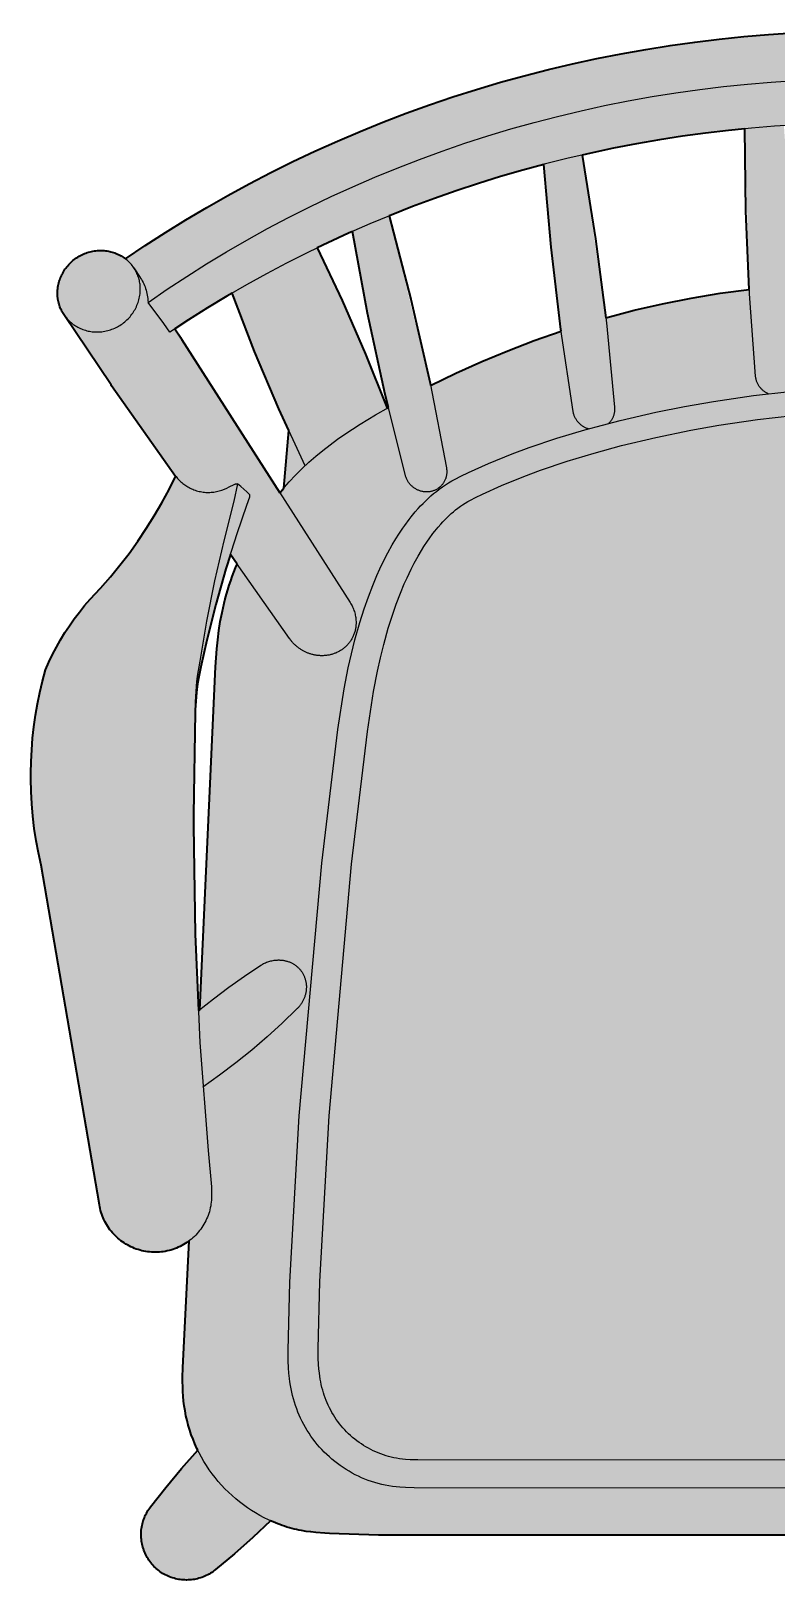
# Model space of a CAD drawing. Header units: millimetres. Extents: x 0 to 1796, y -889 to 872.
# Drawn here: x 119 to 376, y -889 to -355 of the extents above; entities that cross this region are included whole.
import ezdxf

# ---------------------------------------------------------------- set-up
doc = ezdxf.new("R2010")
doc.units = ezdxf.units.MM
doc.layers.add('Blocks', color=7, linetype='Continuous')
doc.layers.add('Blocks$Fill', color=7, linetype='Continuous', true_color=0xffffff)
doc.layers.add('Blocks$Inner', color=7, linetype='Continuous', lineweight=25, true_color=0x007f00)
doc.layers.add('Blocks$Outline', color=7, linetype='Continuous', lineweight=35, true_color=0xff3f3f)

# ---------------------------------------------------------------- blocks, each defined once
blk = doc.blocks.new('J-Series 42 Dining Chair Top')
at = {"layer": 'Blocks$Fill'}
h = blk.add_hatch(color=256, dxfattribs=at)
h.paths.add_polyline_path([(253.17, -202.4), (240.74, -213.85), (234.25, -219.27), (233.83, -219.61), (233.39, -219.93), (232.94, -220.23), (232.49, -220.52), (232.02, -220.8), (231.54, -221.06), (231.06, -221.3), (230.56, -221.53), (230.06, -221.73), (229.56, -221.93), (229.04, -222.1), (228.52, -222.26), (228, -222.39), (227.47, -222.51), (226.94, -222.62), (226.4, -222.7), (225.87, -222.77), (225.33, -222.81), (224.78, -222.84), (224.24, -222.85), (223.7, -222.84), (223.16, -222.82), (222.62, -222.77), (222.08, -222.71), (221.54, -222.62), (221.01, -222.52), (220.48, -222.4), (219.96, -222.27), (219.44, -222.11), (218.92, -221.94), (218.42, -221.75), (217.92, -221.54), (217.42, -221.32), (216.94, -221.08), (216.46, -220.82), (215.99, -220.55), (215.53, -220.26), (215.08, -219.95), (214.65, -219.62), (214.22, -219.28), (213.81, -218.92), (213.41, -218.54), (213.02, -218.16), (212.64, -217.76), (212.28, -217.34), (211.94, -216.92), (211.61, -216.48), (211.29, -216.03), (210.99, -215.57), (210.71, -215.1), (210.44, -214.62), (210.2, -214.13), (209.96, -213.64), (209.75, -213.13), (209.55, -212.62), (209.37, -212.1), (209.21, -211.58), (209.07, -211.05), (208.94, -210.52), (208.84, -209.98), (208.75, -209.44), (208.68, -208.89), (208.63, -208.35), (208.6, -207.8), (208.59, -207.25), (208.6, -206.7), (208.63, -206.16), (208.67, -205.61), (208.74, -205.07), (208.82, -204.52), (208.92, -203.99), (209.04, -203.45), (209.18, -202.92), (209.34, -202.4), (209.52, -201.88), (209.71, -201.37), (209.93, -200.86), (210.16, -200.36), (210.4, -199.87), (210.67, -199.39), (210.95, -198.92), (211.24, -198.46), (211.56, -198.01), (211.88, -197.57), (217.1, -190.92), (222.53, -184.44), (228.17, -178.14), (227.14, -175.91), (226.5, -174.35), (225.9, -172.76), (225.36, -171.15), (224.87, -169.53), (224.44, -167.88), (224.06, -166.23), (223.74, -164.55), (223.47, -162.85), (223.26, -161.16), (223.1, -159.49), (222.99, -157.84), (222.93, -156.18), (222.9, -154.56), (222.9, -152.94), (222.97, -149.75), (225.14, -105.97), (224.32, -106.55), (223.76, -106.92), (223.18, -107.26), (222.6, -107.59), (222, -107.9), (221.39, -108.18), (220.77, -108.45), (220.14, -108.69), (219.51, -108.91), (218.86, -109.11), (218.21, -109.29), (217.56, -109.44), (216.9, -109.57), (216.24, -109.68), (215.57, -109.77), (214.9, -109.83), (214.23, -109.87), (213.55, -109.88), (212.88, -109.88), (212.21, -109.85), (211.54, -109.79), (210.87, -109.71), (210.21, -109.61), (209.54, -109.49), (208.89, -109.35), (208.24, -109.18), (207.59, -108.99), (206.95, -108.77), (206.32, -108.54), (205.7, -108.28), (205.09, -108), (204.49, -107.7), (203.89, -107.38), (203.31, -107.04), (202.74, -106.69), (202.19, -106.31), (201.65, -105.91), (201.12, -105.49), (200.6, -105.06), (200.11, -104.6), (199.62, -104.14), (199.16, -103.65), (198.71, -103.15), (198.28, -102.63), (197.87, -102.1), (197.47, -101.56), (197.1, -101), (196.74, -100.43), (196.41, -99.84), (196.09, -99.25), (195.8, -98.64), (195.52, -98.03), (195.27, -97.41), (195.04, -96.77), (194.83, -96.13), (194.64, -95.49), (194.48, -94.84), (194.34, -94.18), (194.22, -93.52), (174.15, 23.56), (173.23, 27.74), (172.44, 31.94), (171.8, 36.17), (171.3, 40.42), (170.94, 44.68), (170.72, 48.96), (170.65, 53.23), (170.71, 59.29), (170.9, 63.29), (171.22, 67.29), (171.65, 71.27), (172.21, 75.23), (172.9, 79.18), (173.71, 83.1), (174.64, 87), (175.69, 90.84), (175.69, 90.86), (175.69, 90.87), (176.84, 93.51), (178.08, 96.12), (179.41, 98.68), (180.83, 101.2), (182.33, 103.67), (183.91, 106.08), (185.57, 108.44), (187.31, 110.74), (189.13, 112.98), (191.03, 115.16), (194.57, 118.96), (198, 122.86), (201.29, 126.88), (204.46, 130.99), (207.49, 135.21), (210.39, 139.52), (213.14, 143.92), (215.76, 148.41), (218.23, 152.98), (220.46, 157.46), (198.23, 189.09), (181.75, 213.66), (181.53, 214.04), (181.31, 214.42), (181.11, 214.81), (180.93, 215.21), (180.75, 215.61), (180.59, 216.02), (180.45, 216.43), (180.31, 216.85), (180.19, 217.27), (180.09, 217.7), (180, 218.12), (179.92, 218.56), (179.86, 218.99), (179.81, 219.42), (179.77, 219.86), (179.75, 220.3), (179.75, 220.74), (179.77, 221.25), (179.8, 221.76), (179.86, 222.27), (179.93, 222.78), (180.01, 223.28), (180.12, 223.78), (180.24, 224.28), (180.38, 224.77), (180.54, 225.26), (180.71, 225.74), (180.9, 226.22), (181.11, 226.69), (181.33, 227.15), (181.57, 227.6), (181.82, 228.05), (182.09, 228.49), (182.37, 228.91), (182.67, 229.33), (182.98, 229.74), (183.3, 230.13), (183.64, 230.52), (183.99, 230.89), (184.36, 231.25), (184.73, 231.6), (185.12, 231.93), (185.52, 232.25), (185.93, 232.56), (186.35, 232.86), (186.78, 233.13), (187.22, 233.4), (187.67, 233.65), (188.12, 233.88), (188.59, 234.09), (189.06, 234.3), (189.54, 234.48), (190.02, 234.65), (190.51, 234.8), (191.01, 234.93), (191.5, 235.05), (192.01, 235.15), (192.51, 235.24), (193.02, 235.3), (193.53, 235.35), (194.04, 235.38), (194.51, 235.4), (194.98, 235.4), (195.45, 235.39), (195.91, 235.35), (196.38, 235.31), (196.84, 235.25), (197.31, 235.17), (197.77, 235.07), (198.22, 234.96), (198.67, 234.84), (199.12, 234.7), (199.56, 234.54), (200, 234.37), (200.43, 234.18), (200.85, 233.98), (201.27, 233.77), (201.68, 233.54), (202.08, 233.3), (202.47, 233.04), (202.85, 232.77), (203.22, 232.49), (216.99, 241.6), (224.04, 245.99), (231.19, 250.25), (238.45, 254.39), (245.82, 258.4), (253.28, 262.28), (260.84, 266.03), (268.49, 269.64), (276.22, 273.12), (284.03, 276.45), (291.93, 279.64), (299.89, 282.68), (307.93, 285.58), (316.02, 288.32), (324.18, 290.92), (332.39, 293.36), (340.64, 295.64), (348.94, 297.77), (357.28, 299.75), (365.66, 301.56), (374.06, 303.22), (382.48, 304.71), (390.93, 306.05), (399.38, 307.23), (407.84, 308.25), (416.31, 309.11), (424.78, 309.81), (433.23, 310.36), (441.68, 310.74), (450.11, 310.97), (458.51, 311.05), (475.35, 310.74), (483.79, 310.36), (492.25, 309.81), (500.71, 309.11), (509.18, 308.25), (517.64, 307.23), (526.1, 306.05), (534.54, 304.71), (542.97, 303.22), (551.37, 301.56), (559.74, 299.75), (568.08, 297.77), (576.38, 295.64), (584.64, 293.36), (592.85, 290.92), (601, 288.32), (609.1, 285.58), (617.13, 282.68), (625.1, 279.64), (632.99, 276.45), (640.81, 273.12), (648.54, 269.64), (656.19, 266.03), (663.74, 262.28), (671.21, 258.4), (678.57, 254.39), (685.83, 250.25), (692.99, 245.99), (700.04, 241.6), (706.97, 237.11), (713.8, 232.49), (714.56, 233.04), (714.95, 233.3), (715.35, 233.54), (715.76, 233.77), (716.17, 233.98), (716.6, 234.18), (717.03, 234.37), (717.46, 234.54), (717.91, 234.7), (718.35, 234.84), (718.8, 234.96), (719.26, 235.07), (719.72, 235.17), (720.18, 235.25), (720.64, 235.31), (721.11, 235.35), (721.58, 235.39), (722.05, 235.4), (722.52, 235.4), (722.98, 235.38), (723.49, 235.35), (724, 235.3), (724.51, 235.24), (725.02, 235.15), (725.52, 235.05), (726.02, 234.93), (726.51, 234.8), (727, 234.65), (727.49, 234.48), (727.96, 234.3), (728.44, 234.09), (728.9, 233.88), (729.36, 233.65), (729.8, 233.4), (730.24, 233.13), (730.67, 232.86), (731.09, 232.56), (731.5, 232.25), (731.9, 231.93), (732.29, 231.6), (732.67, 231.25), (733.03, 230.89), (733.38, 230.52), (733.72, 230.13), (734.05, 229.74), (734.36, 229.33), (734.66, 228.91), (734.94, 228.49), (735.21, 228.05), (735.46, 227.6), (735.7, 227.15), (735.92, 226.69), (736.12, 226.22), (736.31, 225.74), (736.49, 225.26), (736.64, 224.77), (736.78, 224.28), (736.9, 223.78), (737.01, 223.28), (737.1, 222.78), (737.17, 222.27), (737.22, 221.76), (737.26, 221.25), (737.28, 220.74), (737.27, 220.3), (737.25, 219.86), (737.22, 219.42), (737.17, 218.99), (737.11, 218.56), (737.03, 218.12), (736.94, 217.7), (736.83, 217.27), (736.71, 216.85), (736.58, 216.43), (736.43, 216.02), (736.27, 215.61), (736.1, 215.21), (735.91, 214.81), (735.71, 214.42), (735.5, 214.04), (735.27, 213.66), (735.03, 213.3), (718.8, 189.09), (696.56, 157.46), (701.27, 148.41), (703.88, 143.92), (706.64, 139.52), (709.53, 135.21), (712.56, 130.99), (715.73, 126.88), (719.03, 122.86), (722.45, 118.96), (726, 115.16), (727.89, 112.98), (729.71, 110.74), (731.45, 108.44), (733.12, 106.08), (734.7, 103.67), (736.2, 101.2), (737.61, 98.68), (738.94, 96.12), (740.18, 93.51), (741.33, 90.87), (741.33, 90.86), (741.34, 90.84), (742.39, 87), (743.32, 83.1), (744.13, 79.18), (744.81, 75.23), (745.37, 71.27), (745.81, 67.29), (746.12, 63.29), (746.31, 59.29), (746.37, 55.29), (746.3, 48.96), (746.09, 44.68), (745.73, 40.42), (745.23, 36.17), (744.58, 31.94), (743.8, 27.74), (742.87, 23.56), (722.8, -93.52), (722.69, -94.18), (722.54, -94.84), (722.38, -95.49), (722.19, -96.13), (721.99, -96.77), (721.76, -97.41), (721.5, -98.03), (721.23, -98.64), (720.93, -99.25), (720.62, -99.84), (720.28, -100.43), (719.93, -101), (719.55, -101.56), (719.16, -102.1), (718.75, -102.63), (718.31, -103.15), (717.87, -103.65), (717.4, -104.14), (716.92, -104.6), (716.42, -105.06), (715.91, -105.49), (715.38, -105.91), (714.84, -106.31), (714.28, -106.69), (713.71, -107.04), (713.13, -107.38), (712.54, -107.7), (711.94, -108), (711.32, -108.28), (710.7, -108.54), (710.07, -108.77), (709.43, -108.99), (708.79, -109.18), (708.14, -109.35), (707.48, -109.49), (706.82, -109.61), (706.15, -109.71), (705.49, -109.79), (704.82, -109.85), (704.14, -109.88), (703.47, -109.88), (702.8, -109.87), (702.13, -109.83), (701.46, -109.77), (700.79, -109.68), (700.13, -109.57), (699.47, -109.44), (698.81, -109.29), (698.16, -109.11), (697.52, -108.91), (696.88, -108.69), (696.26, -108.45), (695.64, -108.18), (695.03, -107.9), (694.43, -107.59), (693.84, -107.26), (693.27, -106.92), (692.7, -106.55), (692.15, -106.16), (691.89, -105.97), (694.13, -152.94), (694.13, -154.56), (694.1, -156.18), (694.03, -157.84), (693.92, -159.49), (693.77, -161.16), (693.56, -162.85), (693.29, -164.55), (692.96, -166.23), (692.58, -167.88), (692.15, -169.53), (691.66, -171.15), (691.12, -172.76), (690.53, -174.35), (689.88, -175.91), (689.18, -177.47), (688.85, -178.14), (699.92, -190.92), (705.14, -197.57), (705.47, -198.01), (705.78, -198.46), (706.08, -198.92), (706.36, -199.39), (706.62, -199.87), (706.87, -200.36), (707.1, -200.86), (707.31, -201.37), (707.51, -201.88), (707.68, -202.4), (707.84, -202.92), (707.98, -203.45), (708.1, -203.99), (708.2, -204.52), (708.29, -205.07), (708.35, -205.61), (708.4, -206.16), (708.43, -206.7), (708.43, -207.25), (708.42, -207.8), (708.39, -208.35), (708.34, -208.89), (708.28, -209.44), (708.19, -209.98), (708.08, -210.52), (707.96, -211.05), (707.82, -211.58), (707.65, -212.1), (707.47, -212.62), (707.28, -213.13), (707.06, -213.64), (706.83, -214.13), (706.58, -214.62), (706.31, -215.1), (706.03, -215.57), (705.73, -216.03), (705.42, -216.48), (705.09, -216.92), (704.74, -217.34), (704.38, -217.76), (704.01, -218.16), (703.62, -218.54), (703.22, -218.92), (702.8, -219.28), (702.38, -219.62), (701.94, -219.95), (701.49, -220.26), (701.03, -220.55), (700.57, -220.82), (700.09, -221.08), (699.6, -221.32), (699.11, -221.54), (698.61, -221.75), (698.1, -221.94), (697.59, -222.11), (697.07, -222.27), (696.54, -222.4), (696.01, -222.52), (695.48, -222.62), (694.95, -222.71), (694.41, -222.77), (693.87, -222.82), (693.33, -222.84), (692.78, -222.85), (692.24, -222.84), (691.7, -222.81), (691.16, -222.77), (690.62, -222.7), (690.09, -222.62), (689.55, -222.51), (689.02, -222.39), (688.5, -222.26), (687.98, -222.1), (687.47, -221.93), (686.96, -221.73), (686.46, -221.53), (685.97, -221.3), (685.48, -221.06), (685.01, -220.8), (684.54, -220.52), (684.08, -220.23), (683.63, -219.93), (683.2, -219.61), (682.77, -219.27), (676.29, -213.85), (669.98, -208.23), (663.85, -202.4), (662.16, -203.15), (661.37, -203.47), (660.57, -203.77), (659.77, -204.06), (658.97, -204.33), (658.16, -204.59), (657.34, -204.84), (656.51, -205.06), (655.69, -205.28), (654.85, -205.47), (654.02, -205.65), (653.18, -205.81), (651.52, -206.08), (649.89, -206.3), (648.26, -206.47), (645.06, -206.71), (643.5, -206.81), (626.6, -207.43), (458.51, -207.44), (290.43, -207.43), (273.52, -206.81), (271.96, -206.71), (268.77, -206.47), (267.13, -206.3), (265.5, -206.08), (263.84, -205.81), (263, -205.65), (262.17, -205.47), (261.34, -205.28), (260.51, -205.06), (259.69, -204.84), (258.87, -204.59), (258.06, -204.33), (257.25, -204.06), (256.45, -203.77), (255.66, -203.47), (254.87, -203.15), (254.08, -202.82)], flags=0)
h.paths.add_polyline_path([(689.82, 76.21), (689.61, 80.03), (689.32, 83.03), (688.94, 86), (688.46, 88.97), (687.87, 91.95), (685.76, 101.14), (682.64, 113.43), (679.18, 125.67), (677.64, 130.56), (675.36, 127.31), (677.03, 123.04), (677.57, 121.52), (678.08, 119.99), (678.56, 118.45), (679.02, 116.91), (679.44, 115.36), (679.84, 113.8), (680.21, 112.23), (680.54, 110.66), (681.13, 107.53), (681.62, 104.38), (682.02, 101.25), (682.35, 98.11), (682.83, 91.87), (688.24, -26.29), (688.64, -26.61), (690.42, 37.1)], flags=0)
h.paths.add_polyline_path([(677.01, 220.73), (660.97, 180.77), (657.52, 173.3), (659.29, 153.5), (660.62, 151.92), (694.71, 205.24), (696.83, 208.4), (685.51, 215.65), (678.84, 219.68)], flags=0)
h.paths.add_polyline_path([(647.72, 236.32), (636.91, 241.38), (635.57, 241.97), (624.29, 185.7), (623.18, 181.26), (623.62, 181.01), (639.11, 218.16)], flags=0)
h.paths.add_polyline_path([(569.64, 265.06), (563.81, 208.2), (563.71, 207.55), (582.04, 200.83), (591.04, 197.09), (599.93, 193.09), (608.72, 188.83), (615.46, 218.59), (622.97, 247.33), (614.85, 250.54), (607.36, 253.33), (599.81, 255.99), (592.21, 258.5), (584.55, 260.88), (576.84, 263.11)], flags=0)
h.paths.add_polyline_path([(556.46, 268.28), (545.62, 270.63), (537.73, 272.15), (529.83, 273.52), (521.91, 274.75), (513.98, 275.83), (506.04, 276.76), (500.35, 277.33), (498.88, 222), (518.82, 218.98), (528.7, 217.03), (538.52, 214.78), (548.3, 212.23)], flags=0)
h.paths.add_polyline_path([(483.05, 223.54), (486.91, 278.4), (474.31, 279.05), (466.4, 279.26), (458.51, 279.33), (442.72, 279.05), (434.79, 278.69), (430.11, 278.4), (433.97, 223.54), (453.61, 224.4), (458.51, 224.4), (473.23, 224.11)], flags=0)
h.paths.add_polyline_path([(418.15, 222), (416.67, 277.33), (403.04, 275.83), (395.11, 274.75), (387.19, 273.52), (379.29, 272.15), (371.41, 270.63), (363.55, 268.97), (360.57, 268.28), (368.72, 212.23), (388.32, 217.03), (398.2, 218.98), (408.14, 220.64)], flags=0)
h.paths.add_polyline_path([(353.31, 207.55), (349.85, 236.59), (347.39, 265.06), (332.48, 260.88), (324.82, 258.5), (317.21, 255.99), (309.66, 253.33), (302.17, 250.54), (294.75, 247.62), (294.06, 247.33), (308.15, 189.61), (308.3, 188.83), (325.98, 197.09), (334.99, 200.83), (344.1, 204.32)], flags=0)
h.paths.add_polyline_path([(281.46, 241.97), (272.91, 238.07), (269.31, 236.32), (285.95, 199.71), (293.4, 181.01), (293.84, 181.26), (286.66, 213.75)], flags=0)
h.paths.add_polyline_path([(259.51, 173.3), (247.69, 200.62), (240.01, 220.73), (231.52, 215.65), (224.96, 211.52), (220.19, 208.4), (222.31, 205.24), (256.41, 151.92), (257.74, 153.5)], flags=0)
h.paths.add_polyline_path([(227.2, 76.21), (227.19, -0.25), (228.38, -26.61), (228.79, -26.29), (234.68, 98.11), (235.01, 101.25), (235.41, 104.38), (235.89, 107.53), (236.48, 110.66), (236.82, 112.23), (237.18, 113.8), (237.58, 115.36), (238.01, 116.91), (238.46, 118.45), (238.95, 119.99), (239.46, 121.52), (240, 123.04), (241.15, 126.06), (241.67, 127.31), (239.38, 130.56), (234.39, 113.43), (231.26, 101.14), (229.15, 91.95), (228.57, 88.97), (228.08, 86), (227.7, 83.03), (227.42, 80.03), (227.24, 77.03)], flags=0)
at = {"layer": 'Blocks$Inner'}
for p, q in [((206.1, 229.41), (208.29, 226.14)), ((220.18, 208.41), (222.39, 205.12))]:
    blk.add_line(p, q, dxfattribs=at)
for points in [[(203.22, 232.49), (210.05, 237.11), (216.99, 241.6), (224.04, 245.99), (231.19, 250.25), (238.45, 254.39), (245.82, 258.4), (253.28, 262.28), (260.84, 266.03), (268.49, 269.64), (276.22, 273.12), (284.03, 276.45), (291.93, 279.64), (299.89, 282.68), (307.93, 285.58), (316.02, 288.32), (324.18, 290.92), (332.39, 293.36), (340.64, 295.64), (348.94, 297.77), (357.28, 299.75), (365.66, 301.56), (374.06, 303.22), (382.48, 304.71), (390.93, 306.05), (399.38, 307.23), (407.84, 308.25), (416.31, 309.11), (424.78, 309.81), (433.23, 310.36)], [(434.79, 278.69), (426.86, 278.19), (418.92, 277.55), (410.98, 276.76), (403.04, 275.83), (395.11, 274.75), (387.19, 273.52), (379.29, 272.15), (371.41, 270.63), (363.55, 268.97), (355.73, 267.16), (347.94, 265.21), (340.19, 263.11), (332.48, 260.88), (324.82, 258.5), (317.21, 255.99), (309.66, 253.33), (302.17, 250.54), (294.75, 247.62), (287.4, 244.56), (280.12, 241.38), (272.91, 238.07), (265.79, 234.63), (258.75, 231.07), (251.8, 227.39), (244.95, 223.59), (238.18, 219.68), (231.52, 215.65), (224.96, 211.52), (218.5, 207.29), (216.4, 210.19), (211.03, 217.52), (217.61, 222.04), (224.3, 226.45), (231.11, 230.75), (238.03, 234.93), (245.05, 238.99), (252.17, 242.93), (259.39, 246.74), (266.7, 250.43), (274.1, 253.97), (281.59, 257.39), (289.16, 260.66), (296.81, 263.8), (304.53, 266.79), (312.32, 269.63), (320.17, 272.33), (328.08, 274.88), (336.04, 277.28), (344.05, 279.53), (352.11, 281.62), (360.2, 283.56), (368.33, 285.35), (376.49, 286.98), (384.67, 288.45), (392.87, 289.76), (401.08, 290.92), (409.3, 291.92), (417.52, 292.77), (425.75, 293.46), (433.96, 294)], [(424.66, 186.03), (424.52, 186.09), (424.29, 186.21), (424.07, 186.33), (423.85, 186.46), (423.63, 186.59), (423.42, 186.74), (423.21, 186.89), (423.01, 187.04), (422.82, 187.21), (422.63, 187.38), (422.45, 187.56), (422.27, 187.74), (422.1, 187.93), (421.94, 188.13), (421.78, 188.33), (421.63, 188.53), (421.49, 188.75), (421.36, 188.96), (421.23, 189.18), (421.11, 189.41), (421, 189.64), (420.9, 189.87), (420.8, 190.11), (420.71, 190.35), (420.63, 190.59), (420.56, 190.83), (420.5, 191.08), (420.45, 191.33), (420.41, 191.58), (420.37, 191.84), (420.34, 192.09), (418.21, 220.46), (416.99, 248.89), (416.67, 277.34)], [(360.57, 268.3), (365.22, 239.45), (368.95, 210.46), (371.75, 181.37), (371.77, 181.13), (371.78, 180.88), (371.78, 180.63), (371.77, 180.39), (371.76, 180.14), (371.73, 179.9), (371.7, 179.65), (371.65, 179.41), (371.6, 179.17), (371.54, 178.93), (371.48, 178.69), (371.4, 178.46), (371.32, 178.23), (371.23, 178), (371.13, 177.77), (371.02, 177.55), (370.91, 177.33), (370.78, 177.12), (370.65, 176.91), (370.52, 176.7), (370.37, 176.5), (370.22, 176.31), (370.06, 176.12), (369.9, 175.94), (369.79, 175.82)], [(362.75, 173.91), (362.69, 173.93), (362.45, 174), (362.22, 174.09), (361.99, 174.18), (361.76, 174.27), (361.54, 174.38), (361.32, 174.49), (361.11, 174.61), (360.89, 174.74), (360.69, 174.87), (360.49, 175.02), (360.29, 175.16), (360.1, 175.32), (359.91, 175.48), (359.73, 175.65), (359.56, 175.82), (359.39, 176.01), (359.23, 176.19), (359.08, 176.38), (358.91, 176.59), (358.76, 176.8), (358.61, 177.02), (358.47, 177.24), (358.33, 177.47), (358.21, 177.7), (358.09, 177.93), (357.98, 178.17), (357.88, 178.41), (357.79, 178.66), (357.7, 178.91), (357.63, 179.16), (357.56, 179.42), (357.51, 179.67), (357.46, 179.93), (353.21, 208.2), (349.85, 236.59), (347.39, 265.07)], [(294.05, 247.34), (301.56, 218.59), (308.15, 189.61), (313.81, 160.44), (313.85, 160.2), (313.88, 159.97), (313.91, 159.72), (313.93, 159.48), (313.94, 159.24), (313.94, 159), (313.93, 158.76), (313.91, 158.52), (313.89, 158.28), (313.86, 158.04), (313.81, 157.8), (313.76, 157.56), (313.71, 157.33), (313.64, 157.09), (313.57, 156.86), (313.49, 156.64), (313.4, 156.41), (313.3, 156.19), (313.19, 155.97), (313.08, 155.76), (312.96, 155.55), (312.83, 155.34), (312.7, 155.14), (312.56, 154.94), (312.41, 154.75), (312.25, 154.57), (312.09, 154.39), (311.92, 154.21), (311.75, 154.04), (311.57, 153.88), (311.39, 153.72), (311.2, 153.57), (311, 153.43), (310.8, 153.3), (310.6, 153.17), (310.39, 153.04), (310.18, 152.93), (309.96, 152.82), (309.74, 152.72), (309.52, 152.63), (309.29, 152.55), (309.06, 152.47), (308.83, 152.4), (308.59, 152.34), (308.36, 152.29), (308.12, 152.25), (307.88, 152.21), (307.64, 152.19), (307.4, 152.17), (307.16, 152.16), (306.91, 152.16), (306.67, 152.16), (306.43, 152.18), (306.17, 152.2), (305.91, 152.24), (305.65, 152.28), (305.4, 152.34), (305.15, 152.4), (304.89, 152.47), (304.64, 152.55), (304.4, 152.63), (304.16, 152.73), (303.92, 152.83), (303.68, 152.94), (303.45, 153.06), (303.22, 153.19), (303, 153.33), (302.78, 153.47), (302.56, 153.62), (302.36, 153.78), (302.15, 153.94), (301.96, 154.11), (301.76, 154.29), (301.58, 154.48), (301.4, 154.67), (301.23, 154.86), (301.06, 155.06), (300.91, 155.27), (300.75, 155.48), (300.61, 155.7), (300.47, 155.93), (300.35, 156.15), (300.23, 156.38), (300.11, 156.62), (300.01, 156.86), (299.91, 157.1), (299.82, 157.35), (299.74, 157.6), (299.67, 157.85), (292.73, 185.7), (286.66, 213.75), (281.45, 241.98)], [(181.99, 213.3), (182.26, 212.91), (182.54, 212.54), (182.84, 212.18), (183.15, 211.82), (183.47, 211.48), (183.8, 211.15), (184.14, 210.83), (184.49, 210.52), (184.86, 210.23), (185.23, 209.94), (185.61, 209.67), (186.01, 209.42), (186.41, 209.18), (186.82, 208.95), (187.23, 208.73), (187.66, 208.53), (188.09, 208.35), (188.52, 208.17), (188.96, 208.02), (189.41, 207.88), (189.86, 207.75), (190.32, 207.64), (190.78, 207.55), (191.24, 207.47), (191.7, 207.41), (192.17, 207.36), (192.64, 207.33), (193.1, 207.32), (193.57, 207.32), (194.04, 207.34), (194.55, 207.37), (195.06, 207.41), (195.57, 207.48), (196.08, 207.56), (196.58, 207.66), (197.08, 207.78), (197.57, 207.92), (198.06, 208.07), (198.55, 208.24), (199.02, 208.42), (199.49, 208.62), (199.96, 208.84), (200.41, 209.07), (200.86, 209.32), (201.3, 209.58), (201.73, 209.86), (202.15, 210.15), (202.56, 210.46), (202.96, 210.78), (203.35, 211.12), (203.73, 211.46), (204.09, 211.83), (204.44, 212.2), (204.78, 212.58), (205.1, 212.98), (205.42, 213.39), (205.71, 213.8), (206, 214.23), (206.26, 214.67), (206.52, 215.11), (206.75, 215.57), (206.98, 216.03), (207.18, 216.5), (207.37, 216.97), (207.54, 217.45), (207.7, 217.94), (207.84, 218.44), (207.96, 218.93), (208.07, 219.43), (208.16, 219.94), (208.23, 220.45), (208.28, 220.96), (208.32, 221.47), (208.33, 221.98), (208.33, 222.42), (208.31, 222.85), (208.28, 223.29), (208.23, 223.73), (208.16, 224.16), (208.09, 224.59), (208, 225.02), (207.89, 225.45), (207.77, 225.87), (207.64, 226.28), (207.49, 226.7), (207.33, 227.11), (207.16, 227.51), (206.97, 227.9), (206.77, 228.29), (206.56, 228.68), (206.33, 229.05), (206.09, 229.42), (205.82, 229.8), (205.54, 230.18), (205.24, 230.54), (204.94, 230.89), (204.62, 231.23), (204.28, 231.57), (203.94, 231.89), (203.59, 232.19), (203.22, 232.49), (202.85, 232.77), (202.47, 233.04), (202.08, 233.3), (201.68, 233.54), (201.27, 233.77), (200.85, 233.98), (200.43, 234.18), (200, 234.37), (199.56, 234.54), (199.12, 234.7), (198.67, 234.84), (198.22, 234.96), (197.77, 235.07), (197.31, 235.17), (196.84, 235.25), (196.38, 235.31), (195.91, 235.35), (195.45, 235.39), (194.98, 235.4), (194.51, 235.4), (194.04, 235.38), (193.53, 235.35), (193.02, 235.3), (192.51, 235.24), (192.01, 235.15), (191.5, 235.05), (191.01, 234.93), (190.51, 234.8), (190.02, 234.65), (189.54, 234.48), (189.06, 234.3), (188.59, 234.09), (188.12, 233.88), (187.67, 233.65), (187.22, 233.4), (186.78, 233.13), (186.35, 232.86), (185.93, 232.56), (185.52, 232.25), (185.12, 231.93), (184.73, 231.6), (184.36, 231.25), (183.99, 230.89), (183.64, 230.52), (183.3, 230.13), (182.98, 229.74), (182.67, 229.33), (182.37, 228.91), (182.09, 228.49), (181.82, 228.05), (181.57, 227.6), (181.33, 227.15), (181.11, 226.69), (180.9, 226.22), (180.71, 225.74), (180.54, 225.26), (180.38, 224.77), (180.24, 224.28), (180.12, 223.78), (180.01, 223.28), (179.93, 222.78), (179.86, 222.27), (179.8, 221.76), (179.77, 221.25), (179.75, 220.74), (179.75, 220.3), (179.77, 219.86), (179.81, 219.42), (179.86, 218.99), (179.92, 218.56), (180, 218.12), (180.09, 217.7), (180.19, 217.27), (180.31, 216.85), (180.45, 216.43), (180.59, 216.02), (180.75, 215.61), (180.93, 215.21), (181.11, 214.81), (181.31, 214.42), (181.53, 214.04), (181.75, 213.66), (181.99, 213.3), (198.23, 189.09), (198.45, 188.75), (220.46, 157.46)], [(269.3, 236.34), (277.92, 218.16), (285.95, 199.71), (293.4, 181.01)], [(207.04, 227.76), (207.41, 227.31), (207.75, 226.85), (208.09, 226.38), (208.4, 225.9), (208.7, 225.41), (208.99, 224.91), (209.25, 224.39), (209.5, 223.87), (209.73, 223.35), (209.94, 222.81), (210.14, 222.27), (210.31, 221.72), (210.46, 221.16), (210.6, 220.6), (210.72, 220.04), (210.81, 219.47), (210.89, 218.9), (210.95, 218.32), (211.03, 217.52)], [(265.1, 161.21), (256.06, 180.77), (247.69, 200.62), (240.01, 220.75)], [(368.72, 212.23), (378.5, 214.78), (388.32, 217.03), (398.2, 218.98), (408.14, 220.64), (418.15, 222)], [(222.31, 205.24), (222.55, 204.88), (280.63, 114.03), (280.86, 113.66), (281.08, 113.29), (281.28, 112.91), (281.47, 112.53), (281.64, 112.14), (281.81, 111.74), (281.95, 111.34), (282.09, 110.93), (282.21, 110.52), (282.32, 110.1), (282.41, 109.68), (282.49, 109.26), (282.55, 108.84), (282.6, 108.41), (282.64, 107.99), (282.66, 107.56), (282.67, 107.25), (282.67, 106.95), (282.66, 106.65), (282.64, 106.35), (282.62, 106.05), (282.58, 105.75), (282.54, 105.45), (282.5, 105.15), (282.44, 104.86), (282.38, 104.57), (282.31, 104.27), (282.23, 103.98), (282.14, 103.7), (282.05, 103.41), (281.95, 103.13), (281.84, 102.84), (281.72, 102.57), (281.6, 102.29), (281.47, 102.02), (281.33, 101.76), (281.18, 101.49), (281.03, 101.24), (280.87, 100.98), (280.71, 100.73), (280.53, 100.49), (280.36, 100.25), (280.17, 100.01), (279.98, 99.78), (279.78, 99.56), (279.58, 99.34), (279.37, 99.12), (279.16, 98.92), (278.94, 98.71), (278.71, 98.52), (278.48, 98.33), (278.25, 98.14), (278.01, 97.96), (277.77, 97.79), (277.52, 97.63), (277.27, 97.47), (277.01, 97.32), (276.75, 97.17), (276.49, 97.04), (276.22, 96.9), (275.95, 96.78), (275.68, 96.66), (275.41, 96.55), (275.13, 96.44), (274.84, 96.35), (274.56, 96.26), (274.27, 96.17), (273.99, 96.1), (273.7, 96.03), (273.41, 95.97), (273.12, 95.91), (272.82, 95.87), (272.53, 95.83), (272.23, 95.79), (271.94, 95.77), (271.64, 95.75), (271.34, 95.73), (271.05, 95.73), (270.75, 95.73), (270.45, 95.74), (270.2, 95.75), (269.95, 95.77), (269.7, 95.79), (269.45, 95.81), (269.2, 95.84), (268.96, 95.88), (268.71, 95.92), (268.47, 95.96), (268.22, 96.01), (267.98, 96.07), (267.73, 96.12), (267.49, 96.19), (267.25, 96.25), (267.01, 96.33), (266.77, 96.4), (266.53, 96.48), (266.3, 96.57), (266.06, 96.66), (265.83, 96.75), (265.6, 96.85), (265.37, 96.95), (265.14, 97.06), (264.92, 97.17), (264.7, 97.28), (264.47, 97.4), (264.26, 97.52), (264.04, 97.65), (263.82, 97.78), (263.61, 97.91), (263.4, 98.05), (263.19, 98.19), (262.99, 98.34), (262.79, 98.49), (262.59, 98.64), (262.39, 98.8), (262.19, 98.96), (262, 99.12), (261.81, 99.29), (261.63, 99.46), (261.44, 99.63), (261.27, 99.81), (261.09, 99.99), (260.92, 100.17), (260.75, 100.36), (260.58, 100.55), (260.42, 100.74), (260.26, 100.93), (260.1, 101.13), (259.91, 101.38), (259.73, 101.63), (239.28, 130.7)], [(308.3, 188.83), (317.09, 193.09), (325.98, 197.09), (334.99, 200.83), (344.1, 204.32), (353.31, 207.55)], [(458.51, -191.14), (302.64, -191.13), (299.71, -191.02), (297.79, -190.89), (296.5, -190.76), (295.24, -190.61), (293.97, -190.42), (292.7, -190.18), (291.51, -189.92), (290.33, -189.62), (289.16, -189.28), (288, -188.91), (286.85, -188.51), (285.72, -188.07), (284.6, -187.59), (283.49, -187.09), (282.4, -186.55), (281.33, -185.98), (280.27, -185.38), (279.24, -184.76), (278.22, -184.1), (277.22, -183.41), (276.25, -182.7), (275.3, -181.97), (274.36, -181.2), (273.46, -180.41), (272.57, -179.6), (271.72, -178.76), (270.88, -177.9), (270.09, -177.02), (269.3, -176.11), (268.55, -175.18), (267.83, -174.24), (267.14, -173.27), (266.47, -172.29), (265.84, -171.29), (265.23, -170.27), (264.65, -169.23), (264.1, -168.18), (263.58, -167.12), (263.09, -166.04), (262.64, -164.96), (262.21, -163.84), (261.82, -162.72), (261.46, -161.59), (261.12, -160.44), (260.81, -159.29), (260.54, -158.13), (260.29, -156.96), (260.07, -155.77), (259.88, -154.59), (259.71, -153.39), (259.51, -151.6), (259.37, -149.76), (259.26, -147.29), (259.22, -143.76), (259.79, -120.23), (263.09, -62.89), (270.83, 24.17), (276.44, 70.27), (278.62, 84.28), (280, 91.57), (281.06, 96.39), (282.27, 101.23), (283.96, 107.16), (285.48, 111.91), (286.9, 115.97), (288.45, 119.98), (289.88, 123.4), (290.89, 125.65), (292.5, 129), (293.64, 131.19), (295.14, 133.89), (296.4, 136.01), (297.39, 137.58), (298.76, 139.63), (299.47, 140.65), (300.95, 142.63), (301.71, 143.6), (303.08, 145.26), (304.1, 146.43), (304.93, 147.34), (305.79, 148.24), (306.66, 149.1), (307.55, 149.96), (308.46, 150.79), (309.4, 151.6), (310.36, 152.38), (311.35, 153.14), (312.51, 153.98), (313.44, 154.61), (314.55, 155.31), (315.65, 155.96), (316.78, 156.6), (318.76, 157.64), (321.43, 158.93), (328.33, 161.98), (336.43, 165.26), (342.37, 167.46), (351.91, 170.67), (361.55, 173.57), (373.72, 176.82), (386.01, 179.66), (395.9, 181.65), (405.85, 183.4), (419.61, 185.41), (432.16, 186.82)], [(256.41, 151.92), (257.98, 153.79), (259.6, 155.63), (261.8, 157.97), (264.07, 160.24), (266.39, 162.4), (268.78, 164.5), (271.21, 166.5), (273.7, 168.44), (276.22, 170.31), (278.8, 172.11), (281.4, 173.85), (284.04, 175.53), (289.39, 178.74), (293.84, 181.26)], [(458.51, -181.49), (303.96, -181.48), (301.35, -181.38), (299.72, -181.27), (298.65, -181.16), (297.65, -181.04), (296.65, -180.89), (295.69, -180.71), (294.79, -180.51), (293.89, -180.28), (292.99, -180.02), (292.1, -179.73), (291.21, -179.41), (290.33, -179.07), (289.47, -178.7), (288.6, -178.3), (287.76, -177.88), (286.92, -177.44), (286.09, -176.96), (285.28, -176.47), (284.49, -175.95), (283.71, -175.42), (282.95, -174.86), (282.2, -174.28), (281.48, -173.68), (280.77, -173.06), (280.08, -172.42), (279.42, -171.76), (278.77, -171.09), (278.15, -170.4), (277.54, -169.69), (276.96, -168.97), (276.4, -168.23), (275.86, -167.47), (275.34, -166.7), (274.85, -165.92), (274.37, -165.11), (273.92, -164.3), (273.5, -163.48), (273.09, -162.64), (272.71, -161.8), (272.37, -160.96), (272.03, -160.08), (271.72, -159.19), (271.43, -158.3), (271.17, -157.38), (270.92, -156.45), (270.7, -155.5), (270.5, -154.55), (270.32, -153.58), (270.16, -152.6), (270.02, -151.6), (269.86, -150.1), (269.74, -148.54), (269.64, -146.38), (269.61, -143.15), (270.17, -119.91), (273.42, -62.88), (281.08, 23.87), (286.61, 69.66), (288.73, 83.39), (290.05, 90.41), (291.05, 94.98), (292.19, 99.57), (293.79, 105.2), (295.22, 109.71), (296.54, 113.52), (297.98, 117.28), (299.3, 120.46), (300.23, 122.53), (301.69, 125.6), (302.72, 127.6), (304.07, 130.04), (305.2, 131.96), (306.07, 133.35), (307.28, 135.17), (307.9, 136.06), (309.18, 137.8), (309.84, 138.64), (311.01, 140.08), (311.88, 141.08), (312.58, 141.85), (313.29, 142.6), (314.01, 143.32), (314.74, 144.03), (315.48, 144.7), (316.24, 145.36), (316.99, 145.98), (317.77, 146.58), (318.67, 147.24), (319.4, 147.73), (320.28, 148.29), (321.17, 148.83), (322.11, 149.37), (323.81, 150.26), (326.2, 151.43), (332.78, 154.35), (340.54, 157.52), (346.21, 159.64), (355.4, 162.75), (364.71, 165.58), (374.13, 168.14), (386.02, 170.99), (398.01, 173.47), (407.67, 175.18), (421.03, 177.14), (433.19, 178.52)], [(257.74, 153.5), (259.51, 173.3)], [(227.2, 76.21), (227.24, 77.03), (227.42, 80.03), (227.7, 83.03), (228.08, 86), (228.57, 88.97), (229.15, 91.95), (231.26, 101.14), (234.39, 113.43), (237.85, 125.67), (241.67, 137.85), (245.04, 147.66), (246.02, 150.52), (246.04, 150.54), (246.05, 150.56), (246.06, 150.59), (246.07, 150.61), (246.08, 150.63), (246.08, 150.66), (246.09, 150.68), (246.1, 150.71), (246.1, 150.73), (246.11, 150.76), (246.11, 150.78), (246.12, 150.81), (246.12, 150.84), (246.12, 150.86), (246.12, 150.89), (246.12, 150.91), (246.12, 150.94), (246.11, 150.96), (246.11, 150.99), (246.11, 151.02), (246.1, 151.04), (246.1, 151.07), (246.09, 151.09), (246.08, 151.12), (246.07, 151.14), (246.07, 151.16), (245.05, 152.16), (244, 153.12), (242.93, 154.05), (241.84, 154.96)], [(228.79, -26.29), (234.19, 91.87), (234.68, 98.11), (235.01, 101.25), (235.41, 104.38), (235.89, 107.53), (236.48, 110.66), (236.82, 112.23), (237.18, 113.8), (237.58, 115.36), (238.01, 116.91), (238.46, 118.45), (238.95, 119.99), (239.46, 121.52), (240, 123.04), (241.15, 126.06), (241.67, 127.31)], [(228.27, -26.7), (233.49, -22.54), (238.82, -18.54), (244.27, -14.68), (249.82, -10.99), (250.15, -10.79), (250.48, -10.6), (250.81, -10.41), (251.16, -10.25), (251.51, -10.09), (251.86, -9.94), (252.22, -9.81), (252.58, -9.68), (252.95, -9.57), (253.32, -9.48), (253.7, -9.39), (254.07, -9.32), (254.45, -9.26), (254.83, -9.21), (255.21, -9.18), (255.6, -9.16), (255.81, -9.15), (256.01, -9.15), (256.22, -9.15), (256.43, -9.16), (256.64, -9.17), (256.85, -9.19), (257.06, -9.2), (257.26, -9.23), (257.51, -9.26), (257.76, -9.3), (258, -9.35), (258.25, -9.4), (258.49, -9.46), (258.73, -9.52), (258.98, -9.59), (259.21, -9.67), (259.45, -9.75), (259.69, -9.84), (259.92, -9.93), (260.15, -10.03), (260.38, -10.14), (260.6, -10.25), (260.83, -10.37), (261.04, -10.5), (261.26, -10.63), (261.47, -10.76), (261.68, -10.91), (261.88, -11.05), (262.08, -11.21), (262.28, -11.37), (262.47, -11.53), (262.66, -11.7), (262.84, -11.87), (263.01, -12.05), (263.18, -12.22), (263.34, -12.41), (263.5, -12.59), (263.65, -12.79), (263.79, -12.98), (263.94, -13.18), (264.07, -13.39), (264.2, -13.59), (264.33, -13.8), (264.45, -14.02), (264.56, -14.24), (264.67, -14.46), (264.77, -14.68), (264.86, -14.9), (264.95, -15.13), (265.04, -15.36), (265.11, -15.6), (265.18, -15.83), (265.25, -16.07), (265.3, -16.3), (265.36, -16.54), (265.4, -16.78), (265.44, -17.02), (265.47, -17.27), (265.5, -17.51), (265.52, -17.75), (265.54, -18), (265.54, -18.24), (265.55, -18.49), (265.54, -18.73), (265.53, -18.99), (265.51, -19.25), (265.49, -19.51), (265.46, -19.77), (265.42, -20.03), (265.37, -20.29), (265.32, -20.54), (265.26, -20.8), (265.2, -21.05), (265.13, -21.3), (265.05, -21.55), (264.97, -21.79), (264.88, -22.04), (264.79, -22.28), (264.68, -22.52), (264.58, -22.76), (264.47, -22.99), (264.35, -23.22), (264.23, -23.45), (264.1, -23.68), (263.97, -23.9), (263.83, -24.12), (263.69, -24.34), (263.54, -24.55), (263.4, -24.75), (263.25, -24.94), (263.1, -25.13), (262.95, -25.31), (262.79, -25.5), (262.63, -25.68), (262.46, -25.85), (262.29, -26.03), (257.24, -30.91), (252.04, -35.65), (246.7, -40.23), (241.22, -44.64), (235.62, -48.88), (229.89, -52.96)], [(458.51, -207.44), (290.43, -207.43), (273.52, -206.81), (271.96, -206.71), (268.77, -206.47), (267.13, -206.3), (265.5, -206.08), (263.84, -205.81), (263, -205.65), (262.17, -205.47), (261.34, -205.28), (260.51, -205.06), (259.69, -204.84), (258.87, -204.59), (258.06, -204.33), (257.25, -204.06), (256.45, -203.77), (255.66, -203.47), (254.87, -203.15), (254.08, -202.82), (252.53, -202.11), (251.02, -201.37), (249.53, -200.57), (248.07, -199.74), (246.64, -198.85), (245.24, -197.92), (243.86, -196.95), (242.52, -195.93), (241.21, -194.86), (239.92, -193.74), (238.67, -192.58), (237.46, -191.38), (236.3, -190.14), (235.18, -188.87), (234.11, -187.56), (233.08, -186.22), (232.09, -184.84), (231.15, -183.43), (230.25, -181.98), (229.4, -180.51), (228.59, -178.99), (227.84, -177.47), (227.14, -175.91), (226.5, -174.35), (225.9, -172.76), (225.36, -171.15), (224.87, -169.53), (224.44, -167.88), (224.06, -166.23), (223.74, -164.55), (223.47, -162.85), (223.26, -161.16), (223.1, -159.49), (222.99, -157.84), (222.93, -156.18), (222.9, -154.56), (222.9, -152.94), (222.97, -149.75), (225.14, -105.97)], [(228.17, -178.14), (222.53, -184.44), (217.1, -190.92), (211.88, -197.57), (211.56, -198.01), (211.24, -198.46), (210.95, -198.92), (210.67, -199.39), (210.4, -199.87), (210.16, -200.36), (209.93, -200.86), (209.71, -201.37), (209.52, -201.88), (209.34, -202.4), (209.18, -202.92), (209.04, -203.45), (208.92, -203.99), (208.82, -204.52), (208.74, -205.07), (208.67, -205.61), (208.63, -206.16), (208.6, -206.7), (208.59, -207.25), (208.6, -207.8), (208.63, -208.35), (208.68, -208.89), (208.75, -209.44), (208.84, -209.98), (208.94, -210.52), (209.07, -211.05), (209.21, -211.58), (209.37, -212.1), (209.55, -212.62), (209.75, -213.13), (209.96, -213.64), (210.2, -214.13), (210.44, -214.62), (210.71, -215.1), (210.99, -215.57), (211.29, -216.03), (211.61, -216.48), (211.94, -216.92), (212.28, -217.34), (212.64, -217.76), (213.02, -218.16), (213.41, -218.54), (213.81, -218.92), (214.22, -219.28), (214.65, -219.62), (215.08, -219.95), (215.53, -220.26), (215.99, -220.55), (216.46, -220.82), (216.94, -221.08), (217.42, -221.32), (217.92, -221.54), (218.42, -221.75), (218.92, -221.94), (219.44, -222.11), (219.96, -222.27), (220.48, -222.4), (221.01, -222.52), (221.54, -222.62), (222.08, -222.71), (222.62, -222.77), (223.16, -222.82), (223.7, -222.84), (224.24, -222.85), (224.78, -222.84), (225.33, -222.81), (225.87, -222.77), (226.4, -222.7), (226.94, -222.62), (227.47, -222.51), (228, -222.39), (228.52, -222.26), (229.04, -222.1), (229.56, -221.93), (230.06, -221.73), (230.56, -221.53), (231.06, -221.3), (231.54, -221.06), (232.02, -220.8), (232.49, -220.52), (232.94, -220.23), (233.39, -219.93), (233.83, -219.61), (234.25, -219.27), (240.74, -213.85), (247.04, -208.23), (253.17, -202.4)]]:
    blk.add_lwpolyline(points, dxfattribs=at)
blk.add_lwpolyline([(231.65, -74.82), (232.82, -87.31), (232.86, -87.91), (232.88, -88.45), (232.89, -88.99), (232.89, -90.59), (232.89, -90.6), (232.87, -91.27), (232.83, -91.94), (232.77, -92.61), (232.68, -93.28), (232.57, -93.94), (232.44, -94.6), (232.28, -95.25), (232.11, -95.9), (231.9, -96.54), (231.68, -97.18), (231.44, -97.81), (231.17, -98.42), (230.88, -99.03), (230.58, -99.63), (230.25, -100.22), (229.9, -100.79), (229.53, -101.36), (229.14, -101.91), (228.74, -102.44), (228.31, -102.96), (227.87, -103.47), (227.41, -103.96), (226.94, -104.44), (226.44, -104.9), (225.93, -105.34), (225.41, -105.76), (224.87, -106.16), (224.32, -106.55), (223.76, -106.92), (223.18, -107.26), (222.6, -107.59), (222, -107.9), (221.39, -108.18), (220.77, -108.45), (220.14, -108.69), (219.51, -108.91), (218.86, -109.11), (218.21, -109.29), (217.56, -109.44), (216.9, -109.57), (216.24, -109.68), (215.57, -109.77), (214.9, -109.83), (214.23, -109.87), (213.55, -109.88), (212.88, -109.88), (212.21, -109.85), (211.54, -109.79), (210.87, -109.71), (210.21, -109.61), (209.54, -109.49), (208.89, -109.35), (208.24, -109.18), (207.59, -108.99), (206.95, -108.77), (206.32, -108.54), (205.7, -108.28), (205.09, -108), (204.49, -107.7), (203.89, -107.38), (203.31, -107.04), (202.74, -106.69), (202.19, -106.31), (201.65, -105.91), (201.12, -105.49), (200.6, -105.06), (200.11, -104.6), (199.62, -104.14), (199.16, -103.65), (198.71, -103.15), (198.28, -102.63), (197.87, -102.1), (197.47, -101.56), (197.1, -101), (196.74, -100.43), (196.41, -99.84), (196.09, -99.25), (195.8, -98.64), (195.52, -98.03), (195.27, -97.41), (195.04, -96.77), (194.83, -96.13), (194.64, -95.49), (194.48, -94.84), (194.34, -94.18), (194.22, -93.52), (174.15, 23.56), (173.23, 27.74), (172.44, 31.94), (171.8, 36.17), (171.3, 40.42), (170.94, 44.68), (170.72, 48.96), (170.65, 53.23), (170.65, 55.29), (170.71, 59.29), (170.9, 63.29), (171.22, 67.29), (171.65, 71.27), (172.21, 75.23), (172.9, 79.18), (173.71, 83.1), (174.64, 87), (175.69, 90.84), (175.69, 90.86), (175.69, 90.87), (176.84, 93.51), (178.08, 96.12), (179.41, 98.68), (180.83, 101.2), (182.33, 103.67), (183.91, 106.08), (185.57, 108.44), (187.31, 110.74), (189.13, 112.98), (191.03, 115.16), (194.57, 118.96), (198, 122.86), (201.29, 126.88), (204.46, 130.99), (207.49, 135.21), (210.39, 139.52), (213.14, 143.92), (215.76, 148.41), (218.23, 152.98), (220.55, 157.63), (220.65, 157.44), (220.91, 157.12), (221.17, 156.8), (221.45, 156.5), (221.73, 156.2), (222.02, 155.91), (222.33, 155.63), (222.64, 155.37), (222.96, 155.11), (223.29, 154.86), (223.63, 154.63), (223.97, 154.4), (224.32, 154.19), (224.72, 153.94), (225.13, 153.71), (225.54, 153.49), (225.96, 153.29), (226.39, 153.1), (226.82, 152.92), (227.26, 152.76), (227.7, 152.61), (228.15, 152.48), (228.6, 152.37), (229.06, 152.27), (229.52, 152.18), (229.98, 152.12), (230.45, 152.06), (230.91, 152.03), (231.38, 152.01), (231.85, 152), (232.31, 152.01), (232.78, 152.04), (233.25, 152.08), (233.71, 152.14), (234.17, 152.21), (234.63, 152.3), (235.09, 152.41), (235.54, 152.53), (235.98, 152.67), (236.43, 152.82), (237.29, 153.16), (238.13, 153.51), (238.93, 153.88), (240.71, 154.73), (240.86, 154.8), (241.01, 154.86), (241.15, 154.91), (241.22, 154.94), (241.28, 154.96), (241.34, 154.98), (241.37, 154.98), (241.4, 154.99), (241.43, 155), (241.46, 155), (241.49, 155.01), (241.51, 155.01), (241.54, 155.02), (241.57, 155.02), (241.59, 155.02), (241.6, 155.02), (241.62, 155.02), (241.63, 155.02), (241.64, 155.02), (241.65, 155.02), (241.66, 155.02), (241.67, 155.02), (241.68, 155.02), (241.69, 155.02), (241.7, 155.02), (241.71, 155.01), (241.72, 155.01), (241.73, 155.01), (241.74, 155.01), (241.75, 155), (241.76, 155), (241.77, 155), (241.78, 155), (241.79, 154.99), (241.8, 154.99), (241.8, 154.99), (241.8, 154.98), (241.81, 154.98), (241.81, 154.98), (241.82, 154.98), (241.82, 154.97), (241.82, 154.97), (241.83, 154.97), (241.83, 154.97), (241.83, 154.96), (241.84, 154.96), (241.84, 154.96), (240.57, 149.01), (237.05, 135.3), (233.91, 121.51), (231.17, 107.69), (228.78, 93.82), (227.97, 88.62), (227.74, 86.88), (227.56, 85.13), (227.42, 83.38), (227.26, 79.86), (226.61, 40.97), (226.61, 37.1), (226.61, 37.1), (227.19, -0.25), (228.88, -37.57)], close=True, dxfattribs=at)
at = {"layer": 'Blocks$Outline'}
for points in [[(203.22, 232.49), (210.05, 237.11), (216.99, 241.6), (224.04, 245.99), (231.19, 250.25), (238.45, 254.39), (245.82, 258.4), (253.28, 262.28), (260.84, 266.03), (268.49, 269.64), (276.22, 273.12), (284.03, 276.45), (291.93, 279.64), (299.89, 282.68), (307.93, 285.58), (316.02, 288.32), (324.18, 290.92), (332.39, 293.36), (340.64, 295.64), (348.94, 297.77), (357.28, 299.75), (365.66, 301.56), (374.06, 303.22), (382.48, 304.71), (390.93, 306.05), (399.38, 307.23), (407.84, 308.25), (416.31, 309.11), (424.78, 309.81), (433.23, 310.36)], [(416.67, 277.33), (410.98, 276.76), (403.04, 275.83), (395.11, 274.75), (387.19, 273.52), (379.29, 272.15), (371.41, 270.63), (363.55, 268.97), (360.57, 268.28)], [(418.15, 222), (416.99, 248.89), (416.67, 277.33)], [(360.57, 268.28), (365.22, 239.45), (368.72, 212.23)], [(347.39, 265.06), (340.19, 263.11), (332.48, 260.88), (324.82, 258.5), (317.21, 255.99), (309.66, 253.33), (302.17, 250.54), (294.75, 247.62), (294.06, 247.33)], [(353.31, 207.55), (353.21, 208.2), (349.85, 236.59), (347.39, 265.06)], [(294.06, 247.33), (301.56, 218.59), (308.15, 189.61), (308.3, 188.83)], [(281.46, 241.97), (280.12, 241.38), (272.91, 238.07), (269.31, 236.32)], [(293.84, 181.26), (292.73, 185.7), (286.66, 213.75), (281.46, 241.97)], [(198.23, 189.09), (181.99, 213.3), (181.75, 213.66), (181.53, 214.04), (181.31, 214.42), (181.11, 214.81), (180.93, 215.21), (180.75, 215.61), (180.59, 216.02), (180.45, 216.43), (180.31, 216.85), (180.19, 217.27), (180.09, 217.7), (180, 218.12), (179.92, 218.56), (179.86, 218.99), (179.81, 219.42), (179.77, 219.86), (179.75, 220.3), (179.75, 220.74), (179.77, 221.25), (179.8, 221.76), (179.86, 222.27), (179.93, 222.78), (180.01, 223.28), (180.12, 223.78), (180.24, 224.28), (180.38, 224.77), (180.54, 225.26), (180.71, 225.74), (180.9, 226.22), (181.11, 226.69), (181.33, 227.15), (181.57, 227.6), (181.82, 228.05), (182.09, 228.49), (182.37, 228.91), (182.67, 229.33), (182.98, 229.74), (183.3, 230.13), (183.64, 230.52), (183.99, 230.89), (184.36, 231.25), (184.73, 231.6), (185.12, 231.93), (185.52, 232.25), (185.93, 232.56), (186.35, 232.86), (186.78, 233.13), (187.22, 233.4), (187.67, 233.65), (188.12, 233.88), (188.59, 234.09), (189.06, 234.3), (189.54, 234.48), (190.02, 234.65), (190.51, 234.8), (191.01, 234.93), (191.5, 235.05), (192.01, 235.15), (192.51, 235.24), (193.02, 235.3), (193.53, 235.35), (194.04, 235.38), (194.51, 235.4), (194.98, 235.4), (195.45, 235.39), (195.91, 235.35), (196.38, 235.31), (196.84, 235.25), (197.31, 235.17), (197.77, 235.07), (198.22, 234.96), (198.67, 234.84), (199.12, 234.7), (199.56, 234.54), (200, 234.37), (200.43, 234.18), (200.85, 233.98), (201.27, 233.77), (201.68, 233.54), (202.08, 233.3), (202.47, 233.04), (202.85, 232.77), (203.22, 232.49)], [(269.31, 236.32), (277.92, 218.16), (285.95, 199.71), (293.4, 181.01)], [(240.01, 220.73), (238.18, 219.68), (231.52, 215.65), (224.96, 211.52), (220.19, 208.4)], [(259.51, 173.3), (256.06, 180.77), (247.69, 200.62), (240.01, 220.73)], [(368.72, 212.23), (378.5, 214.78), (388.32, 217.03), (398.2, 218.98), (408.14, 220.64), (418.15, 222)], [(220.19, 208.4), (222.31, 205.24)], [(222.31, 205.24), (222.55, 204.88), (256.41, 151.92)], [(308.3, 188.83), (317.09, 193.09), (325.98, 197.09), (334.99, 200.83), (344.1, 204.32), (353.31, 207.55)], [(220.46, 157.46), (198.45, 188.75), (198.23, 189.09)], [(293.4, 181.01), (293.84, 181.26)], [(257.74, 153.5), (259.51, 173.3)], [(225.14, -105.97), (224.87, -106.16), (224.32, -106.55), (223.76, -106.92), (223.18, -107.26), (222.6, -107.59), (222, -107.9), (221.39, -108.18), (220.77, -108.45), (220.14, -108.69), (219.51, -108.91), (218.86, -109.11), (218.21, -109.29), (217.56, -109.44), (216.9, -109.57), (216.24, -109.68), (215.57, -109.77), (214.9, -109.83), (214.23, -109.87), (213.55, -109.88), (212.88, -109.88), (212.21, -109.85), (211.54, -109.79), (210.87, -109.71), (210.21, -109.61), (209.54, -109.49), (208.89, -109.35), (208.24, -109.18), (207.59, -108.99), (206.95, -108.77), (206.32, -108.54), (205.7, -108.28), (205.09, -108), (204.49, -107.7), (203.89, -107.38), (203.31, -107.04), (202.74, -106.69), (202.19, -106.31), (201.65, -105.91), (201.12, -105.49), (200.6, -105.06), (200.11, -104.6), (199.62, -104.14), (199.16, -103.65), (198.71, -103.15), (198.28, -102.63), (197.87, -102.1), (197.47, -101.56), (197.1, -101), (196.74, -100.43), (196.41, -99.84), (196.09, -99.25), (195.8, -98.64), (195.52, -98.03), (195.27, -97.41), (195.04, -96.77), (194.83, -96.13), (194.64, -95.49), (194.48, -94.84), (194.34, -94.18), (194.22, -93.52), (174.15, 23.56), (173.23, 27.74), (172.44, 31.94), (171.8, 36.17), (171.3, 40.42), (170.94, 44.68), (170.72, 48.96), (170.65, 53.23), (170.65, 55.29), (170.71, 59.29), (170.9, 63.29), (171.22, 67.29), (171.65, 71.27), (172.21, 75.23), (172.9, 79.18), (173.71, 83.1), (174.64, 87), (175.69, 90.84), (175.69, 90.86), (175.69, 90.87), (176.84, 93.51), (178.08, 96.12), (179.41, 98.68), (180.83, 101.2), (182.33, 103.67), (183.91, 106.08), (185.57, 108.44), (187.31, 110.74), (189.13, 112.98), (191.03, 115.16), (194.57, 118.96), (198, 122.86), (201.29, 126.88), (204.46, 130.99), (207.49, 135.21), (210.39, 139.52), (213.14, 143.92), (215.76, 148.41), (218.23, 152.98), (220.46, 157.46)], [(256.41, 151.92), (257.74, 153.5)], [(239.38, 130.56), (237.85, 125.67), (234.39, 113.43), (231.26, 101.14), (229.15, 91.95), (228.57, 88.97), (228.08, 86), (227.7, 83.03), (227.42, 80.03), (227.24, 77.03), (227.2, 76.21)], [(241.67, 127.31), (239.38, 130.56)], [(228.79, -26.29), (234.19, 91.87), (234.68, 98.11), (235.01, 101.25), (235.41, 104.38), (235.89, 107.53), (236.48, 110.66), (236.82, 112.23), (237.18, 113.8), (237.58, 115.36), (238.01, 116.91), (238.46, 118.45), (238.95, 119.99), (239.46, 121.52), (240, 123.04), (241.15, 126.06), (241.67, 127.31)], [(227.2, 76.21), (226.61, 40.97), (226.61, 37.1), (226.61, 37.1), (227.19, -0.25), (228.38, -26.61)], [(228.38, -26.61), (228.79, -26.29)], [(228.17, -178.14), (227.84, -177.47), (227.14, -175.91), (226.5, -174.35), (225.9, -172.76), (225.36, -171.15), (224.87, -169.53), (224.44, -167.88), (224.06, -166.23), (223.74, -164.55), (223.47, -162.85), (223.26, -161.16), (223.1, -159.49), (222.99, -157.84), (222.93, -156.18), (222.9, -154.56), (222.9, -152.94), (222.97, -149.75), (225.14, -105.97)], [(253.17, -202.4), (247.04, -208.23), (240.74, -213.85), (234.25, -219.27), (233.83, -219.61), (233.39, -219.93), (232.94, -220.23), (232.49, -220.52), (232.02, -220.8), (231.54, -221.06), (231.06, -221.3), (230.56, -221.53), (230.06, -221.73), (229.56, -221.93), (229.04, -222.1), (228.52, -222.26), (228, -222.39), (227.47, -222.51), (226.94, -222.62), (226.4, -222.7), (225.87, -222.77), (225.33, -222.81), (224.78, -222.84), (224.24, -222.85), (223.7, -222.84), (223.16, -222.82), (222.62, -222.77), (222.08, -222.71), (221.54, -222.62), (221.01, -222.52), (220.48, -222.4), (219.96, -222.27), (219.44, -222.11), (218.92, -221.94), (218.42, -221.75), (217.92, -221.54), (217.42, -221.32), (216.94, -221.08), (216.46, -220.82), (215.99, -220.55), (215.53, -220.26), (215.08, -219.95), (214.65, -219.62), (214.22, -219.28), (213.81, -218.92), (213.41, -218.54), (213.02, -218.16), (212.64, -217.76), (212.28, -217.34), (211.94, -216.92), (211.61, -216.48), (211.29, -216.03), (210.99, -215.57), (210.71, -215.1), (210.44, -214.62), (210.2, -214.13), (209.96, -213.64), (209.75, -213.13), (209.55, -212.62), (209.37, -212.1), (209.21, -211.58), (209.07, -211.05), (208.94, -210.52), (208.84, -209.98), (208.75, -209.44), (208.68, -208.89), (208.63, -208.35), (208.6, -207.8), (208.59, -207.25), (208.6, -206.7), (208.63, -206.16), (208.67, -205.61), (208.74, -205.07), (208.82, -204.52), (208.92, -203.99), (209.04, -203.45), (209.18, -202.92), (209.34, -202.4), (209.52, -201.88), (209.71, -201.37), (209.93, -200.86), (210.16, -200.36), (210.4, -199.87), (210.67, -199.39), (210.95, -198.92), (211.24, -198.46), (211.56, -198.01), (211.88, -197.57), (217.1, -190.92), (222.53, -184.44), (228.17, -178.14)], [(458.51, -207.44), (290.43, -207.43), (273.52, -206.81), (271.96, -206.71), (268.77, -206.47), (267.13, -206.3), (265.5, -206.08), (263.84, -205.81), (263, -205.65), (262.17, -205.47), (261.34, -205.28), (260.51, -205.06), (259.69, -204.84), (258.87, -204.59), (258.06, -204.33), (257.25, -204.06), (256.45, -203.77), (255.66, -203.47), (254.87, -203.15), (254.08, -202.82), (253.17, -202.4)]]:
    blk.add_lwpolyline(points, dxfattribs=at)

msp = doc.modelspace()

# ---------------------------------------------------------------- block references
at = {"layer": 'Blocks'}
msp.add_blockref('J-Series 42 Dining Chair Top', (-51.49, -666.45), dxfattribs=at)

doc.saveas('drawing.dxf')
